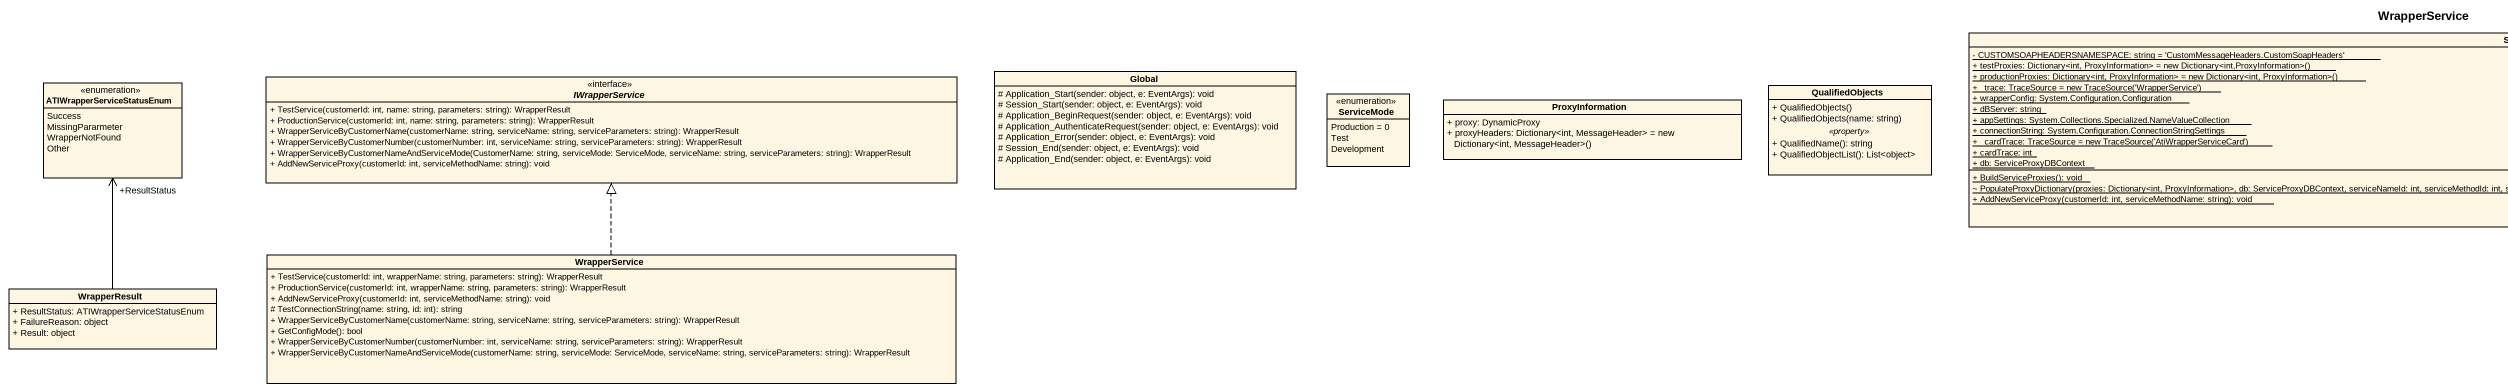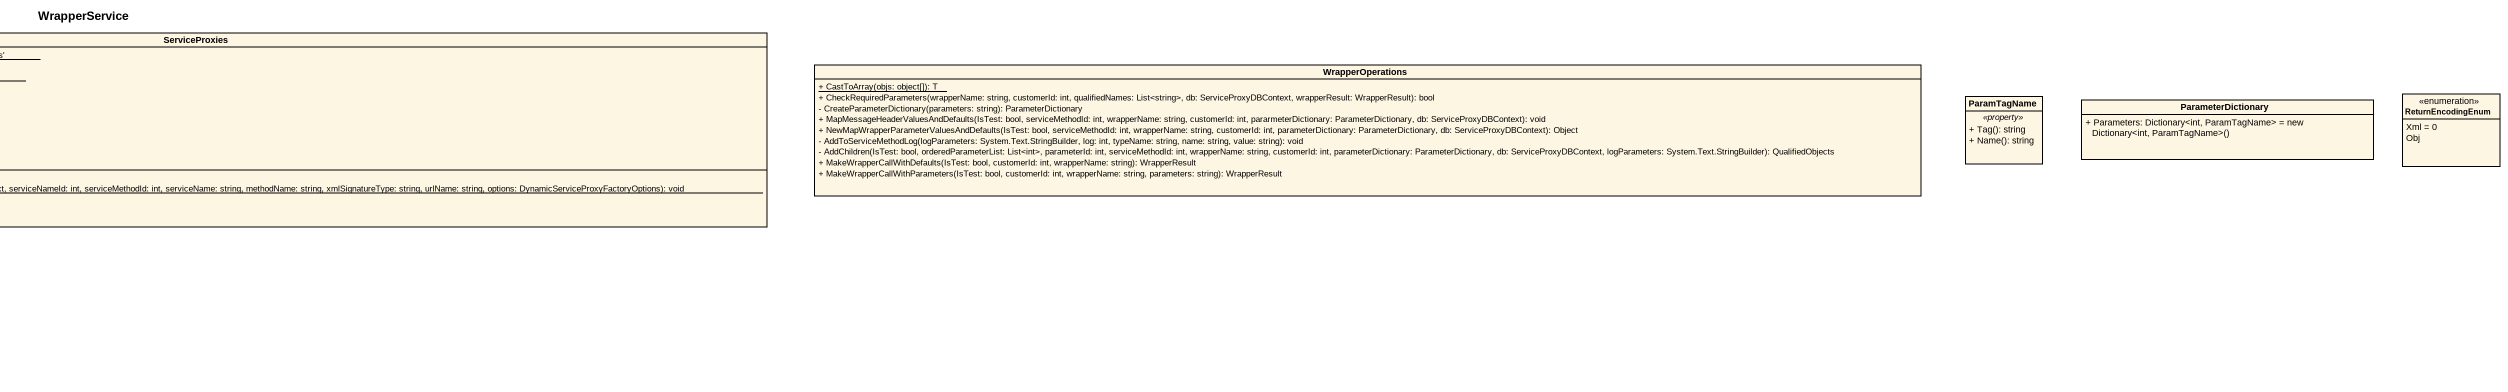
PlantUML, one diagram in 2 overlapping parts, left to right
@startuml
title WrapperService
hide circle
hide empty members
skinparam classAttributeIconSize 0
class ServiceProxies {
  {static} - CUSTOMSOAPHEADERSNAMESPACE: string = 'CustomMessageHeaders.CustomSoapHeaders'
  {static} {field} + testProxies: Dictionary<int, ProxyInformation> = new Dictionary<int,ProxyInformation>()
  {static} {field} + productionProxies: Dictionary<int, ProxyInformation> = new Dictionary<int, ProxyInformation>()
  {static} {field} + _trace: TraceSource = new TraceSource('WrapperService')
  {static} + wrapperConfig: System.Configuration.Configuration
  {static} + dBServer: string
  {static} + appSettings: System.Collections.Specialized.NameValueCollection
  {static} + connectionString: System.Configuration.ConnectionStringSettings
  {static} {field} + _cardTrace: TraceSource = new TraceSource('AtiWrapperServiceCard')
  {static} + cardTrace: int
  {static} + db: ServiceProxyDBContext
  {static} + BuildServiceProxies(): void
  {static} ~ PopulateProxyDictionary(proxies: Dictionary<int, ProxyInformation>, db: ServiceProxyDBContext, serviceNameId: int, serviceMethodId: int, serviceName: string, methodName: string, xmlSignatureType: string, urlName: string, options: DynamicServiceProxyFactoryOptions): void
  {static} + AddNewServiceProxy(customerId: int, serviceMethodName: string): void
}
class WrapperOperations {
  {static} + CastToArray(objs: object[]): T
  + CheckRequiredParameters(wrapperName: string, customerId: int, qualifiedNames: List<string>, db: ServiceProxyDBContext, wrapperResult: WrapperResult): bool
  - CreateParameterDictionary(parameters: string): ParameterDictionary
  + MapMessageHeaderValuesAndDefaults(IsTest: bool, serviceMethodId: int, wrapperName: string, customerId: int, pararmeterDictionary: ParameterDictionary, db: ServiceProxyDBContext): void
  + NewMapWrapperParameterValuesAndDefaults(IsTest: bool, serviceMethodId: int, wrapperName: string, customerId: int, parameterDictionary: ParameterDictionary, db: ServiceProxyDBContext): Object
  - AddToServiceMethodLog(logParameters: System.Text.StringBuilder, log: int, typeName: string, name: string, value: string): void
  - AddChildren(IsTest: bool, orderedParameterList: List<int>, parameterId: int, serviceMethodId: int, wrapperName: string, customerId: int, parameterDictionary: ParameterDictionary, db: ServiceProxyDBContext, logParameters: System.Text.StringBuilder): QualifiedObjects
  + MakeWrapperCallWithDefaults(IsTest: bool, customerId: int, wrapperName: string): WrapperResult
  + MakeWrapperCallWithParameters(IsTest: bool, customerId: int, wrapperName: string, parameters: string): WrapperResult
}
enum ATIWrapperServiceStatusEnum {
  Success
  MissingPararmeter
  WrapperNotFound
  Other
}
interface IWrapperService {
  + TestService(customerId: int, name: string, parameters: string): WrapperResult
  + ProductionService(customerId: int, name: string, parameters: string): WrapperResult
  + WrapperServiceByCustomerName(customerName: string, serviceName: string, serviceParameters: string): WrapperResult
  + WrapperServiceByCustomerNumber(customerNumber: int, serviceName: string, serviceParameters: string): WrapperResult
  + WrapperServiceByCustomerNameAndServiceMode(CustomerName: string, serviceMode: ServiceMode, serviceName: string, serviceParameters: string): WrapperResult
  + AddNewServiceProxy(customerId: int, serviceMethodName: string): void
}
class Global {
  # Application_Start(sender: object, e: EventArgs): void
  # Session_Start(sender: object, e: EventArgs): void
  # Application_BeginRequest(sender: object, e: EventArgs): void
  # Application_AuthenticateRequest(sender: object, e: EventArgs): void
  # Application_Error(sender: object, e: EventArgs): void
  # Session_End(sender: object, e: EventArgs): void
  # Application_End(sender: object, e: EventArgs): void
}
enum ServiceMode {
  Production = 0
  Test
  Development
}
class ProxyInformation {
  + proxy: DynamicProxy
  {field} + proxyHeaders: Dictionary<int, MessageHeader> = new Dictionary<int, MessageHeader>()
}
class QualifiedObjects {
  + QualifiedObjects()
  + QualifiedObjects(name: string)
  .. <<property>> ..
  + QualifiedName(): string
  + QualifiedObjectList(): List<object>
}
class ParamTagName {
  .. <<property>> ..
  + Tag(): string
  + Name(): string
}
class ParameterDictionary {
  {field} + Parameters: Dictionary<int, ParamTagName> = new Dictionary<int, ParamTagName>()
}
enum ReturnEncodingEnum {
  Xml = 0
  Obj
}
class WrapperService {
  + TestService(customerId: int, wrapperName: string, parameters: string): WrapperResult
  + ProductionService(customerId: int, wrapperName: string, parameters: string): WrapperResult
  + AddNewServiceProxy(customerId: int, serviceMethodName: string): void
  # TestConnectionString(name: string, id: int): string
  + WrapperServiceByCustomerName(customerName: string, serviceName: string, serviceParameters: string): WrapperResult
  + GetConfigMode(): bool
  + WrapperServiceByCustomerNumber(customerNumber: int, serviceName: string, serviceParameters: string): WrapperResult
  + WrapperServiceByCustomerNameAndServiceMode(customerName: string, serviceMode: ServiceMode, serviceName: string, serviceParameters: string): WrapperResult
}
class WrapperResult {
  + ResultStatus: ATIWrapperServiceStatusEnum
  + FailureReason: object
  + Result: object
}
WrapperService .up.|> IWrapperService
WrapperResult -up-> "+ResultStatus" ATIWrapperServiceStatusEnum
@enduml
